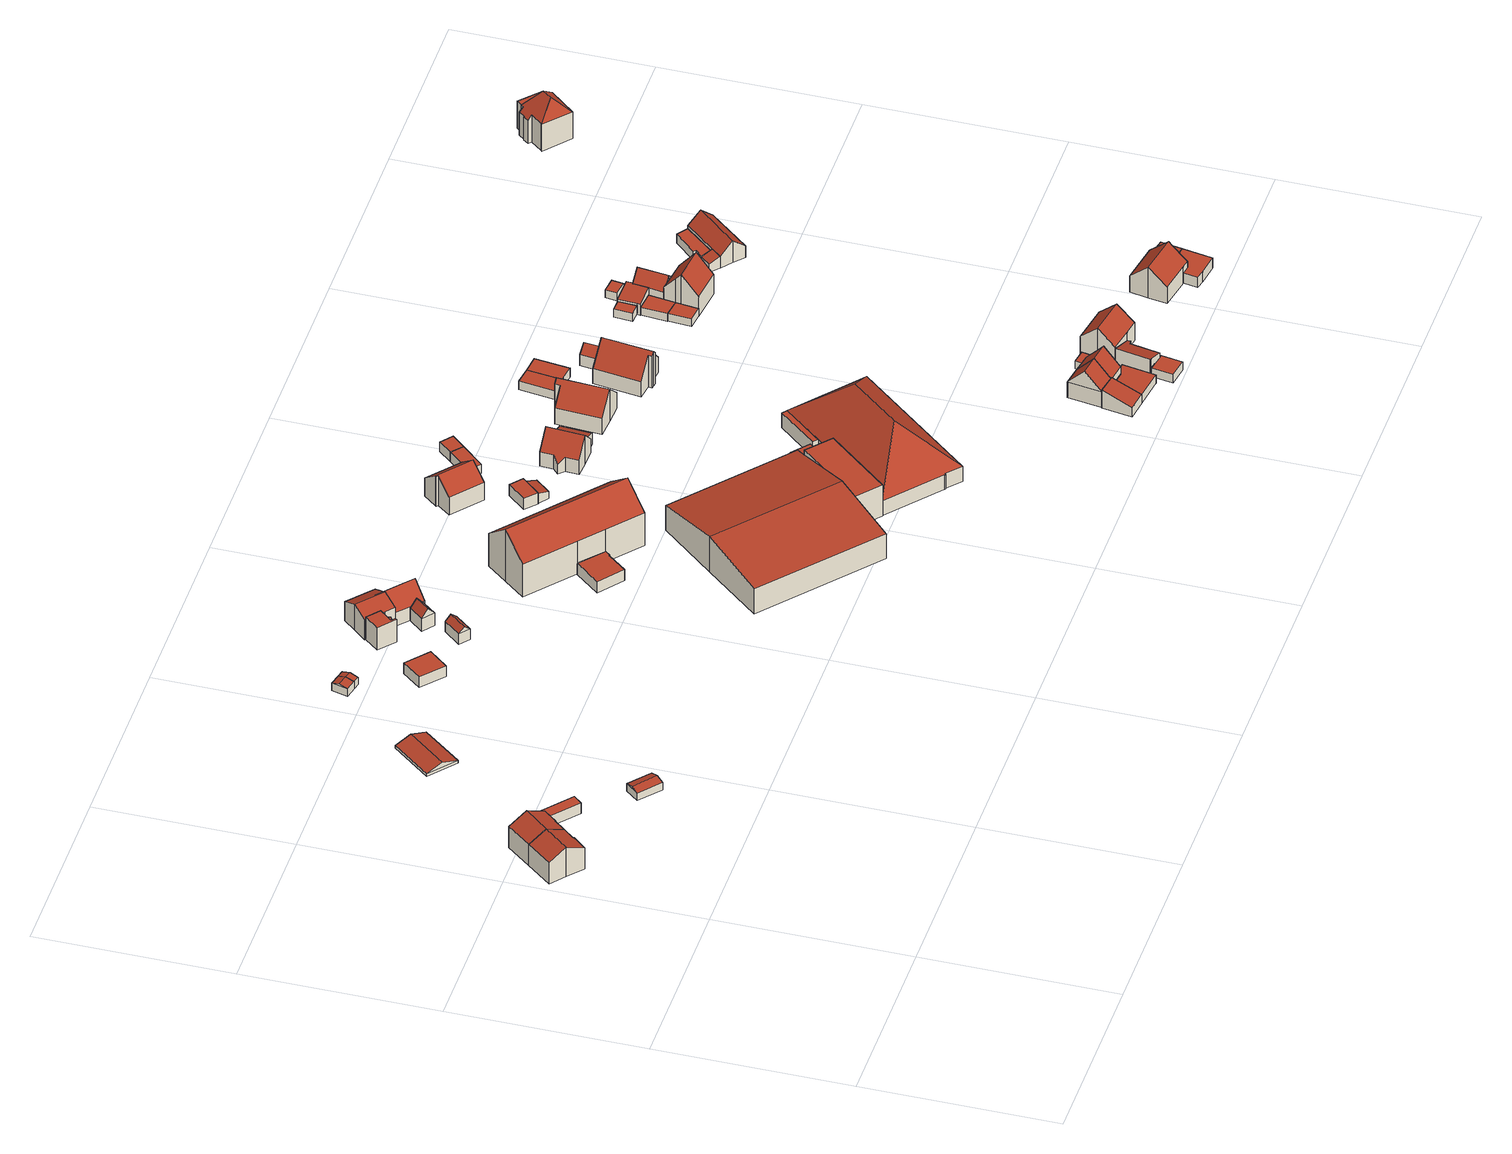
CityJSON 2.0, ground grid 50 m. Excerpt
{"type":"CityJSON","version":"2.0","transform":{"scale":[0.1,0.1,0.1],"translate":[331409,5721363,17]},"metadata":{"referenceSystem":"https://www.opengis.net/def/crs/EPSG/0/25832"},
"CityObjects":{
"building1":{"type":"Building","attributes":{"Geometrietyp2DReferenz":"3000","Gemeindeschluessel":"05170032","function":"31001_1010","roofType":"3100","measuredHeight":8.68},"address":[{"country":"Germany","locality":"Rheinberg","thoroughfareNumber":"332","thoroughfareName":"Weseler Straße"}],"geometry":[{"type":"Solid","lod":"2","boundaries":[[[[0,1,2,3]],[[4,5,1,0]],[[6,7,5,4]],[[8,9,7,6]],[[10,11,9,8]],[[12,13,11,10]],[[14,15,13,12]],[[3,2,15,14]],[[8,6,4,10]],[[0,3,14,12,10,4]],[[1,5,7,9,11,13,15,2]]]],"semantics":{"surfaces":[{"type":"WallSurface"},{"type":"RoofSurface"},{"type":"GroundSurface"}],"values":[[0,0,0,0,0,0,0,0,1,1,2]]}}]},
"building2":{"type":"Building","attributes":{"Geometrietyp2DReferenz":"3000","Gemeindeschluessel":"05170032","function":"31001_1010","roofType":"3100","measuredHeight":8.72},"address":[{"country":"Germany","locality":"Rheinberg","thoroughfareNumber":"334","thoroughfareName":"Weseler Straße"}],"geometry":[{"type":"Solid","lod":"2","boundaries":[[[[10,11,13,12]],[[8,9,11,10]],[[16,17,9,8]],[[18,19,17,16]],[[20,21,19,18]],[[22,23,21,20]],[[24,25,23,22]],[[12,13,25,24]],[[16,8,10,18]],[[12,24,22,20,18,10]],[[11,9,17,19,21,23,25,13]]]],"semantics":{"surfaces":[{"type":"WallSurface"},{"type":"RoofSurface"},{"type":"GroundSurface"}],"values":[[0,0,0,0,0,0,0,0,1,1,2]]}}]},
"building3":{"type":"Building","attributes":{"Geometrietyp2DReferenz":"3000","Gemeindeschluessel":"05170032","function":"31001_2463","roofType":"1000","measuredHeight":3.18},"address":[{"country":"Germany","locality":"Rheinberg","thoroughfareNumber":"334","thoroughfareName":"Weseler Straße"}],"geometry":[{"type":"Solid","lod":"2","boundaries":[[[[26,27,28,29]],[[30,31,27,26]],[[32,33,31,30]],[[29,28,33,32]],[[30,26,29,32]],[[27,31,33,28]]]],"semantics":{"surfaces":[{"type":"WallSurface"},{"type":"RoofSurface"},{"type":"GroundSurface"}],"values":[[0,0,0,0,1,2]]}}]},
"building4":{"type":"Building","attributes":{"Geometrietyp2DReferenz":"3000","Gemeindeschluessel":"05170032","function":"31001_1313","roofType":"3100","measuredHeight":2.82},"address":[{"country":"Germany","locality":"Rheinberg","thoroughfareNumber":"334","thoroughfareName":"Weseler Straße"}],"geometry":[{"type":"Solid","lod":"2","boundaries":[[[[34,35,36,37]],[[38,39,35,34]],[[40,41,39,38]],[[37,36,41,40]],[[34,42,38]],[[40,43,37]],[[37,43,42,34]],[[38,42,43,40]],[[35,39,41,36]]]],"semantics":{"surfaces":[{"type":"WallSurface"},{"type":"RoofSurface"},{"type":"GroundSurface"}],"values":[[0,0,0,0,0,0,1,1,2]]}}]},
"building5":{"type":"Building","attributes":{"Geometrietyp2DReferenz":"3000","Gemeindeschluessel":"05170048","function":"31001_1310","roofType":"3100","measuredHeight":2.13},"address":[{"country":"Germany","locality":"Wesel","thoroughfareNumber":"61","thoroughfareName":"Solvaystraße"}],"geometry":[{"type":"Solid","lod":"2","boundaries":[[[[44,45,46,47]],[[48,49,45,44]],[[50,51,49,48]],[[47,46,51,50]],[[44,52,48]],[[50,53,47]],[[47,53,52,44]],[[48,52,53,50]],[[45,49,51,46]]]],"semantics":{"surfaces":[{"type":"WallSurface"},{"type":"RoofSurface"},{"type":"GroundSurface"}],"values":[[0,0,0,0,0,0,1,1,2]]}}]},
"building6":{"type":"Building","attributes":{"Geometrietyp2DReferenz":"3000","Gemeindeschluessel":"05170048","function":"31001_1313","roofType":"3100","measuredHeight":2.81},"address":[{"country":"Germany","locality":"Wesel","thoroughfareNumber":"2","thoroughfareName":"Fossegatt"}],"geometry":[{"type":"Solid","lod":"2","boundaries":[[[[54,55,56,57]],[[58,59,55,54]],[[60,61,59,58]],[[57,56,61,60]],[[54,62,58]],[[60,63,57]],[[57,63,62,54]],[[58,62,63,60]],[[55,59,61,56]]]],"semantics":{"surfaces":[{"type":"WallSurface"},{"type":"RoofSurface"},{"type":"GroundSurface"}],"values":[[0,0,0,0,0,0,1,1,2]]}}]},
"building7":{"type":"Building","attributes":{"Geometrietyp2DReferenz":"3000","Gemeindeschluessel":"05170048","function":"51009_1610","roofType":"3100","measuredHeight":2.82},"geometry":[{"type":"Solid","lod":"2","boundaries":[[[[57,56,64,65]],[[60,61,56,57]],[[66,67,61,60]],[[65,64,67,66]],[[57,63,60]],[[66,68,65]],[[65,68,63,57]],[[60,63,68,66]],[[56,61,67,64]]]],"semantics":{"surfaces":[{"type":"WallSurface"},{"type":"RoofSurface"},{"type":"GroundSurface"}],"values":[[0,0,0,0,0,0,1,1,2]]}}]},
"building8":{"type":"Building","attributes":{"Geometrietyp2DReferenz":"3000","Gemeindeschluessel":"05170048","function":"31001_2463","roofType":"1000","measuredHeight":3.09},"address":[{"country":"Germany","locality":"Wesel","thoroughfareNumber":"2","thoroughfareName":"Fossegatt"}],"geometry":[{"type":"Solid","lod":"2","boundaries":[[[[69,70,71,72]],[[73,74,70,69]],[[75,76,74,73]],[[72,71,76,75]],[[73,69,72,75]],[[70,74,76,71]]]],"semantics":{"surfaces":[{"type":"WallSurface"},{"type":"RoofSurface"},{"type":"GroundSurface"}],"values":[[0,0,0,0,1,2]]}}]},
"building9":{"type":"Building","attributes":{"Gemeindeschluessel":"05170048","Geometrietyp2DReferenz":"3000","function":"31001_1010"},"address":[{"country":"Germany","locality":"Wesel","thoroughfareNumber":"2","thoroughfareName":"Fossegatt"}],"children":["building9-1","building9-2"]},
"building9-1":{"type":"BuildingPart","attributes":{"roofType":"1000","measuredHeight":6.75},"parents":["building9"],"geometry":[{"type":"MultiSurface","lod":"2","boundaries":[[[77,78,79,80]],[[81,82,78,77]],[[83,84,85,86]],[[80,79,84,83]],[[86,87,81,77,80,83]],[[78,82,88,85,84,79]],[[81,87,89,90,91]],[[91,89,88,82]],[[90,89,91]],[[87,86,92,89]],[[89,92,85,88]]],"semantics":{"surfaces":[{"type":"WallSurface"},{"type":"RoofSurface"},{"type":"GroundSurface"},{"type":"ClosureSurface"}],"values":[0,0,0,0,1,2,0,3,3,0,3]}}]},
"building9-2":{"type":"BuildingPart","attributes":{"roofType":"3100","measuredHeight":5.7},"address":[{"country":"Germany","locality":"Wesel","thoroughfareNumber":"2","thoroughfareName":"Fossegatt"}],"parents":["building9"],"geometry":[{"type":"Solid","lod":"2","boundaries":[[[[93,94,82,91]],[[92,85,94,93]],[[93,95,92]],[[91,90,95,93]],[[92,95,90,89]],[[94,85,88,82]],[[92,89,88,85]],[[89,91,82,88]],[[89,90,91]]]],"semantics":{"surfaces":[{"type":"WallSurface"},{"type":"RoofSurface"},{"type":"GroundSurface"},{"type":"ClosureSurface"}],"values":[[0,0,0,1,1,2,3,3,3]]}}]},
"building10":{"type":"Building","attributes":{"Geometrietyp2DReferenz":"3000","Gemeindeschluessel":"05170048","function":"31001_1313","roofType":"3100","measuredHeight":4.48},"address":[{"country":"Germany","locality":"Wesel","thoroughfareNumber":"4","thoroughfareName":"Fossegatt"}],"geometry":[{"type":"Solid","lod":"2","boundaries":[[[[96,97,98,99]],[[100,101,97,96]],[[102,103,101,100]],[[99,98,103,102]],[[96,104,100]],[[102,105,99]],[[99,105,104,96]],[[100,104,105,102]],[[97,101,103,98]]]],"semantics":{"surfaces":[{"type":"WallSurface"},{"type":"RoofSurface"},{"type":"GroundSurface"}],"values":[[0,0,0,0,0,0,1,1,2]]}}]},
"building11":{"type":"Building","attributes":{"Geometrietyp2DReferenz":"3000","Gemeindeschluessel":"05170048","function":"31001_1010","roofType":"3100","measuredHeight":7.61},"address":[{"country":"Germany","locality":"Wesel","thoroughfareNumber":"2","thoroughfareName":"Fossegatt"}],"geometry":[{"type":"Solid","lod":"2","boundaries":[[[[106,94,107,108]],[[109,82,94,106]],[[110,78,82,109]],[[111,112,78,110]],[[113,114,112,111]],[[115,116,114,113]],[[117,118,116,115]],[[119,120,118,117]],[[121,122,120,119]],[[123,124,122,121]],[[108,107,124,123]],[[111,110,109,106,108,123,121,113]],[[119,117,115,113,121]],[[94,82,78,112,114,116,118,120,122,124,107]]]],"semantics":{"surfaces":[{"type":"WallSurface"},{"type":"RoofSurface"},{"type":"GroundSurface"}],"values":[[0,0,0,0,0,0,0,0,0,0,0,1,1,2]]}}]},
"building12":{"type":"Building","attributes":{"Geometrietyp2DReferenz":"3000","Gemeindeschluessel":"05170048","function":"31001_1010","roofType":"3100","measuredHeight":5.99},"address":[{"country":"Germany","locality":"Wesel","thoroughfareNumber":"4","thoroughfareName":"Fossegatt"}],"geometry":[{"type":"Solid","lod":"2","boundaries":[[[[125,126,127,128]],[[129,130,126,125]],[[131,132,130,129]],[[128,127,132,131]],[[125,133,129]],[[131,134,128]],[[128,134,133,125]],[[129,133,134,131]],[[126,130,132,127]]]],"semantics":{"surfaces":[{"type":"WallSurface"},{"type":"RoofSurface"},{"type":"GroundSurface"}],"values":[[0,0,0,0,0,0,1,1,2]]}}]},
"building13":{"type":"Building","attributes":{"Geometrietyp2DReferenz":"3000","Gemeindeschluessel":"05170048","function":"31001_1010","roofType":"3100","measuredHeight":8},"address":[{"country":"Germany","locality":"Wesel","thoroughfareNumber":"4","thoroughfareName":"Fossegatt"}],"geometry":[{"type":"Solid","lod":"2","boundaries":[[[[135,124,136,137]],[[138,139,124,135]],[[140,120,139,138]],[[141,142,120,140]],[[143,144,142,141]],[[145,146,144,143]],[[147,148,146,145]],[[137,136,148,147]],[[135,137,147,145,143,138]],[[141,140,138,143]],[[124,139,120,142,144,146,148,136]]]],"semantics":{"surfaces":[{"type":"WallSurface"},{"type":"RoofSurface"},{"type":"GroundSurface"}],"values":[[0,0,0,0,0,0,0,0,1,1,2]]}}]},
"building14":{"type":"Building","attributes":{"Geometrietyp2DReferenz":"3000","Gemeindeschluessel":"05170048","function":"31001_1010","roofType":"1000","measuredHeight":3.28},"address":[{"country":"Germany","locality":"Wesel","thoroughfareNumber":"6","thoroughfareName":"Fossegatt"}],"geometry":[{"type":"Solid","lod":"2","boundaries":[[[[149,150,151,152]],[[153,154,150,149]],[[155,156,154,153]],[[157,158,156,155]],[[159,160,158,157]],[[152,151,160,159]],[[157,155,153,149,152,159]],[[150,154,156,158,160,151]]]],"semantics":{"surfaces":[{"type":"WallSurface"},{"type":"RoofSurface"},{"type":"GroundSurface"}],"values":[[0,0,0,0,0,0,1,2]]}}]},
"building15":{"type":"Building","attributes":{"Geometrietyp2DReferenz":"3000","Gemeindeschluessel":"05170048","function":"31001_1010","roofType":"3100","measuredHeight":15.48},"address":[{"country":"Germany","locality":"Wesel","thoroughfareNumber":"6","thoroughfareName":"Fossegatt"}],"geometry":[{"type":"Solid","lod":"2","boundaries":[[[[161,162,163,164]],[[165,166,162,161]],[[167,168,166,165]],[[169,170,168,167]],[[171,172,170,169]],[[173,174,172,171]],[[175,176,174,173]],[[164,163,176,175]],[[161,164,175,173,171,165]],[[169,167,165,171]],[[162,166,168,170,172,174,176,163]]]],"semantics":{"surfaces":[{"type":"WallSurface"},{"type":"RoofSurface"},{"type":"GroundSurface"}],"values":[[0,0,0,0,0,0,0,0,1,1,2]]}}]},
"building16":{"type":"Building","attributes":{"Geometrietyp2DReferenz":"3000","Gemeindeschluessel":"05170048","function":"31001_3210","roofType":"3100","measuredHeight":10.72},"address":[{"country":"Germany","locality":"Wesel","thoroughfareNumber":"74","thoroughfareName":"Venloer Straße"}],"geometry":[{"type":"Solid","lod":"2","boundaries":[[[[177,178,179,180]],[[181,182,178,177]],[[183,184,182,181]],[[185,186,184,183]],[[187,188,186,185]],[[189,190,188,187]],[[191,192,190,189]],[[180,179,192,191]],[[185,183,181,177,187]],[[180,191,189,187,177]],[[178,182,184,186,188,190,192,179]]]],"semantics":{"surfaces":[{"type":"WallSurface"},{"type":"RoofSurface"},{"type":"GroundSurface"}],"values":[[0,0,0,0,0,0,0,0,1,1,2]]}}]},
"building17":{"type":"Building","attributes":{"Geometrietyp2DReferenz":"3000","Gemeindeschluessel":"05170048","function":"51009_1611","roofType":"1000","measuredHeight":3.24},"geometry":[{"type":"Solid","lod":"2","boundaries":[[[[193,194,195,196]],[[197,198,194,193]],[[199,200,198,197]],[[201,202,200,199]],[[196,195,202,201]],[[199,197,193,196,201]],[[194,198,200,202,195]]]],"semantics":{"surfaces":[{"type":"WallSurface"},{"type":"RoofSurface"},{"type":"GroundSurface"}],"values":[[0,0,0,0,0,1,2]]}}]},
"building18":{"type":"Building","attributes":{"Geometrietyp2DReferenz":"3000","Gemeindeschluessel":"05170048","function":"31001_1010","roofType":"3100","measuredHeight":8.91},"address":[{"country":"Germany","locality":"Wesel","thoroughfareNumber":"1","thoroughfareName":"Fossegatt"}],"geometry":[{"type":"Solid","lod":"2","boundaries":[[[[203,204,205,206]],[[207,208,204,203]],[[209,210,208,207]],[[211,212,210,209]],[[213,214,212,211]],[[215,216,214,213]],[[217,218,216,215]],[[206,205,218,217]],[[207,203,206,217,215,209]],[[213,211,209,215]],[[204,208,210,212,214,216,218,205]]]],"semantics":{"surfaces":[{"type":"WallSurface"},{"type":"RoofSurface"},{"type":"GroundSurface"}],"values":[[0,0,0,0,0,0,0,0,1,1,2]]}}]},
"building19":{"type":"Building","attributes":{"Geometrietyp2DReferenz":"3000","Gemeindeschluessel":"05170048","function":"31001_2010","roofType":"1000","measuredHeight":9.28},"address":[{"country":"Germany","locality":"Wesel","thoroughfareNumber":"74","thoroughfareName":"Venloer Straße"}],"geometry":[{"type":"Solid","lod":"2","boundaries":[[[[219,220,186,221]],[[222,223,220,219]],[[224,190,223,222]],[[221,186,190,224]],[[222,219,221,224]],[[220,223,190,186]]]],"semantics":{"surfaces":[{"type":"WallSurface"},{"type":"RoofSurface"},{"type":"GroundSurface"}],"values":[[0,0,0,0,1,2]]}}]},
"building20":{"type":"Building","attributes":{"Geometrietyp2DReferenz":"3000","Gemeindeschluessel":"05170048","function":"51009_1611","roofType":"2100","measuredHeight":3.08},"geometry":[{"type":"Solid","lod":"2","boundaries":[[[[225,226,227,228]],[[229,230,226,225]],[[231,232,230,229]],[[228,227,232,231]],[[229,225,228,231]],[[226,230,232,227]]]],"semantics":{"surfaces":[{"type":"WallSurface"},{"type":"RoofSurface"},{"type":"GroundSurface"}],"values":[[0,0,0,0,1,2]]}}]},
"building21":{"type":"Building","attributes":{"Geometrietyp2DReferenz":"3000","Gemeindeschluessel":"05170048","function":"31001_2463","roofType":"1000","measuredHeight":2.82},"address":[{"country":"Germany","locality":"Wesel","thoroughfareNumber":"1","thoroughfareName":"Fossegatt"}],"geometry":[{"type":"Solid","lod":"2","boundaries":[[[[233,234,235,236]],[[237,238,234,233]],[[239,240,238,237]],[[241,242,240,239]],[[243,244,242,241]],[[236,235,244,243]],[[241,239,237,233,236,243]],[[234,238,240,242,244,235]]]],"semantics":{"surfaces":[{"type":"WallSurface"},{"type":"RoofSurface"},{"type":"GroundSurface"}],"values":[[0,0,0,0,0,0,1,2]]}}]},
"building22":{"type":"Building","attributes":{"Geometrietyp2DReferenz":"3000","Gemeindeschluessel":"05170048","function":"31001_2463","roofType":"1000","measuredHeight":2.83},"address":[{"country":"Germany","locality":"Wesel","thoroughfareNumber":"74","thoroughfareName":"Venloer Straße"}],"geometry":[{"type":"Solid","lod":"2","boundaries":[[[[245,246,247,248]],[[249,250,246,245]],[[251,252,250,249]],[[248,247,252,251]],[[249,245,248,251]],[[246,250,252,247]]]],"semantics":{"surfaces":[{"type":"WallSurface"},{"type":"RoofSurface"},{"type":"GroundSurface"}],"values":[[0,0,0,0,1,2]]}}]},
"building23":{"type":"Building","attributes":{"Geometrietyp2DReferenz":"3000","Gemeindeschluessel":"05170048","function":"31001_1010","roofType":"3100","measuredHeight":8.44},"address":[{"country":"Germany","locality":"Wesel","thoroughfareNumber":"3","thoroughfareName":"Fossegatt"}],"geometry":[{"type":"Solid","lod":"2","boundaries":[[[[253,254,255,256]],[[257,258,254,253]],[[259,260,258,257]],[[261,262,260,259]],[[263,264,262,261]],[[265,266,264,263]],[[267,268,266,265]],[[269,270,268,267]],[[271,272,270,269]],[[273,274,272,271]],[[256,255,274,273]],[[253,256,273,271,269,257]],[[267,265,263,261,259,257,269]],[[254,258,260,262,264,266,268,270,272,274,255]]]],"semantics":{"surfaces":[{"type":"WallSurface"},{"type":"RoofSurface"},{"type":"GroundSurface"}],"values":[[0,0,0,0,0,0,0,0,0,0,0,1,1,2]]}}]},
"building24":{"type":"Building","attributes":{"Geometrietyp2DReferenz":"3000","Gemeindeschluessel":"05170048","function":"51009_1610","roofType":"1000","measuredHeight":2.87},"geometry":[{"type":"Solid","lod":"2","boundaries":[[[[241,242,275,276]],[[239,240,242,241]],[[277,278,240,239]],[[276,275,278,277]],[[239,241,276,277]],[[242,240,278,275]]]],"semantics":{"surfaces":[{"type":"WallSurface"},{"type":"RoofSurface"},{"type":"GroundSurface"}],"values":[[0,0,0,0,1,2]]}}]},
"building25":{"type":"Building","attributes":{"Gemeindeschluessel":"05170048","Geometrietyp2DReferenz":"3000","function":"31001_2010"},"address":[{"country":"Germany","locality":"Wesel","thoroughfareNumber":"74","thoroughfareName":"Venloer Straße"}],"children":["building25-1","building25-2"]},
"building25-1":{"type":"BuildingPart","attributes":{"roofType":"3200","measuredHeight":15.24},"parents":["building25"],"geometry":[{"type":"Solid","lod":"2","boundaries":[[[[279,280,281,282]],[[283,284,280,279]],[[285,286,284,283]],[[287,288,286,285]],[[289,290,288,287]],[[291,292,290,289]],[[293,294,292,291]],[[295,296,294,293]],[[297,298,299,300]],[[282,281,298,297]],[[301,282,297,302]],[[297,300,302]],[[302,300,295,293,291,301]],[[291,289,287,285,283,279,282,301]],[[280,284,286,288,290,292,294,296,299,298,281]],[[300,299,296,295]]]],"semantics":{"surfaces":[{"type":"WallSurface"},{"type":"RoofSurface"},{"type":"GroundSurface"},{"type":"ClosureSurface"}],"values":[[0,0,0,0,0,0,0,0,0,0,1,1,1,1,2,3]]}}]},
"building25-2":{"type":"BuildingPart","attributes":{"roofType":"1000","measuredHeight":4.38},"parents":["building25"],"geometry":[{"type":"Solid","lod":"2","boundaries":[[[[303,304,305,306]],[[300,299,304,303]],[[306,305,296,295]],[[300,303,306,295]],[[304,299,296,305]],[[295,296,299,300]]]],"semantics":{"surfaces":[{"type":"WallSurface"},{"type":"RoofSurface"},{"type":"GroundSurface"},{"type":"ClosureSurface"}],"values":[[0,0,0,1,2,3]]}}]},
"building26":{"type":"Building","attributes":{"Geometrietyp2DReferenz":"3000","Gemeindeschluessel":"05170048","function":"31001_2463","roofType":"2100","measuredHeight":4.68},"address":[{"country":"Germany","locality":"Wesel","thoroughfareNumber":"3","thoroughfareName":"Fossegatt"}],"geometry":[{"type":"Solid","lod":"2","boundaries":[[[[307,308,309,273]],[[310,311,308,307]],[[256,312,311,310]],[[273,309,312,256]],[[310,307,273,256]],[[308,311,312,309]]]],"semantics":{"surfaces":[{"type":"WallSurface"},{"type":"RoofSurface"},{"type":"GroundSurface"}],"values":[[0,0,0,0,1,2]]}}]},
"building27":{"type":"Building","attributes":{"Geometrietyp2DReferenz":"3000","Gemeindeschluessel":"05170048","function":"31001_1010","roofType":"3100","measuredHeight":9.65},"address":[{"country":"Germany","locality":"Wesel","thoroughfareNumber":"3a","thoroughfareName":"Fossegatt"}],"geometry":[{"type":"Solid","lod":"2","boundaries":[[[[313,314,315,316]],[[317,318,314,313]],[[319,320,318,317]],[[321,322,320,319]],[[323,324,322,321]],[[325,326,324,323]],[[327,328,326,325]],[[316,315,328,327]],[[327,325,323,316]],[[321,319,317,313,316,323]],[[314,318,320,322,324,326,328,315]]]],"semantics":{"surfaces":[{"type":"WallSurface"},{"type":"RoofSurface"},{"type":"GroundSurface"}],"values":[[0,0,0,0,0,0,0,0,1,1,2]]}}]},
"building28":{"type":"Building","attributes":{"Geometrietyp2DReferenz":"3000","Gemeindeschluessel":"05170032","function":"31001_1010","roofType":"2100","measuredHeight":5.31},"address":[{"country":"Germany","locality":"Rheinberg","thoroughfareNumber":"371","thoroughfareName":"Weseler Straße"}],"geometry":[{"type":"Solid","lod":"2","boundaries":[[[[329,330,331,332]],[[333,334,330,329]],[[335,336,334,333]],[[332,331,336,335]],[[333,329,332,335]],[[330,334,336,331]]]],"semantics":{"surfaces":[{"type":"WallSurface"},{"type":"RoofSurface"},{"type":"GroundSurface"}],"values":[[0,0,0,0,1,2]]}}]},
"building29":{"type":"Building","attributes":{"Geometrietyp2DReferenz":"3000","Gemeindeschluessel":"05170032","function":"31001_1010","roofType":"3100","measuredHeight":9.26},"address":[{"country":"Germany","locality":"Rheinberg","thoroughfareNumber":"371","thoroughfareName":"Weseler Straße"}],"geometry":[{"type":"Solid","lod":"2","boundaries":[[[[337,338,339,340]],[[341,342,338,337]],[[343,344,342,341]],[[340,339,344,343]],[[337,345,341]],[[343,346,340]],[[340,346,345,337]],[[341,345,346,343]],[[338,342,344,339]]]],"semantics":{"surfaces":[{"type":"WallSurface"},{"type":"RoofSurface"},{"type":"GroundSurface"}],"values":[[0,0,0,0,0,0,1,1,2]]}}]},
"building30":{"type":"Building","attributes":{"Geometrietyp2DReferenz":"3000","Gemeindeschluessel":"05170032","function":"31001_1010","roofType":"1000","measuredHeight":2.49},"address":[{"country":"Germany","locality":"Rheinberg","thoroughfareNumber":"373","thoroughfareName":"Weseler Straße"}],"geometry":[{"type":"Solid","lod":"2","boundaries":[[[[347,348,342,349]],[[350,351,348,347]],[[352,353,351,350]],[[354,355,353,352]],[[356,357,355,354]],[[358,359,357,356]],[[349,342,359,358]],[[356,354,352,350,347,349,358]],[[348,351,353,355,357,359,342]]]],"semantics":{"surfaces":[{"type":"WallSurface"},{"type":"RoofSurface"},{"type":"GroundSurface"}],"values":[[0,0,0,0,0,0,0,1,2]]}}]},
"building31":{"type":"Building","attributes":{"Geometrietyp2DReferenz":"3000","Gemeindeschluessel":"05170048","function":"31001_2463","roofType":"1000","measuredHeight":2.43},"address":[{"country":"Germany","locality":"Wesel","thoroughfareNumber":"3a","thoroughfareName":"Fossegatt"}],"geometry":[{"type":"Solid","lod":"2","boundaries":[[[[360,361,362,363]],[[364,365,361,360]],[[366,367,365,364]],[[363,362,367,366]],[[364,360,363,366]],[[361,365,367,362]]]],"semantics":{"surfaces":[{"type":"WallSurface"},{"type":"RoofSurface"},{"type":"GroundSurface"}],"values":[[0,0,0,0,1,2]]}}]},
"building32":{"type":"Building","attributes":{"Geometrietyp2DReferenz":"3000","Gemeindeschluessel":"05170032","function":"31001_1010","roofType":"3100","measuredHeight":9.16},"address":[{"country":"Germany","locality":"Rheinberg","thoroughfareNumber":"373","thoroughfareName":"Weseler Straße"}],"geometry":[{"type":"Solid","lod":"2","boundaries":[[[[368,369,370,371]],[[372,373,369,368]],[[341,374,373,372]],[[345,375,374,341]],[[337,376,375,345]],[[377,378,376,337]],[[379,380,378,377]],[[381,382,380,379]],[[371,370,382,381]],[[341,372,368,371,345]],[[381,379,377,337,345,371]],[[369,373,374,375,376,378,380,382,370]]]],"semantics":{"surfaces":[{"type":"WallSurface"},{"type":"RoofSurface"},{"type":"GroundSurface"}],"values":[[0,0,0,0,0,0,0,0,0,1,1,2]]}}]},
"building33":{"type":"Building","attributes":{"Geometrietyp2DReferenz":"3000","Gemeindeschluessel":"05170048","function":"31001_1010","roofType":"3100","measuredHeight":10.22},"address":[{"country":"Germany","locality":"Wesel","thoroughfareNumber":"5","thoroughfareName":"Fossegatt"}],"geometry":[{"type":"Solid","lod":"2","boundaries":[[[[383,384,385,386]],[[387,388,384,383]],[[389,390,388,387]],[[391,392,390,389]],[[393,394,392,391]],[[395,396,394,393]],[[397,398,396,395]],[[399,400,398,397]],[[401,402,400,399]],[[403,404,402,401]],[[386,385,404,403]],[[383,386,403,401,399,387]],[[397,395,393,391,389,387,399]],[[384,388,390,392,394,396,398,400,402,404,385]]]],"semantics":{"surfaces":[{"type":"WallSurface"},{"type":"RoofSurface"},{"type":"GroundSurface"}],"values":[[0,0,0,0,0,0,0,0,0,0,0,1,1,2]]}}]},
"building34":{"type":"Building","attributes":{"Geometrietyp2DReferenz":"3000","Gemeindeschluessel":"05170048","function":"31001_2463","roofType":"1000","measuredHeight":2.69},"address":[{"country":"Germany","locality":"Wesel","thoroughfareNumber":"5","thoroughfareName":"Fossegatt"}],"geometry":[{"type":"Solid","lod":"2","boundaries":[[[[405,406,407,364]],[[408,409,406,405]],[[410,411,409,408]],[[366,412,411,410]],[[364,407,412,366]],[[410,408,405,364,366]],[[406,409,411,412,407]]]],"semantics":{"surfaces":[{"type":"WallSurface"},{"type":"RoofSurface"},{"type":"GroundSurface"}],"values":[[0,0,0,0,0,1,2]]}}]},
"building35":{"type":"Building","attributes":{"Geometrietyp2DReferenz":"3000","Gemeindeschluessel":"05170032","function":"31001_2463","roofType":"1000","measuredHeight":2.48},"address":[{"country":"Germany","locality":"Rheinberg","thoroughfareNumber":"375","thoroughfareName":"Weseler Straße"}],"geometry":[{"type":"Solid","lod":"2","boundaries":[[[[413,414,415,416]],[[417,418,414,413]],[[419,420,418,417]],[[416,415,420,419]],[[417,413,416,419]],[[414,418,420,415]]]],"semantics":{"surfaces":[{"type":"WallSurface"},{"type":"RoofSurface"},{"type":"GroundSurface"}],"values":[[0,0,0,0,1,2]]}}]},
"building36":{"type":"Building","attributes":{"Geometrietyp2DReferenz":"3000","Gemeindeschluessel":"05170032","function":"31001_2463","roofType":"1000","measuredHeight":2.27},"address":[{"country":"Germany","locality":"Rheinberg","thoroughfareNumber":"373","thoroughfareName":"Weseler Straße"}],"geometry":[{"type":"Solid","lod":"2","boundaries":[[[[421,422,423,424]],[[425,426,422,421]],[[427,428,426,425]],[[429,430,428,427]],[[431,432,430,429]],[[424,423,432,431]],[[429,427,425,421,424,431]],[[422,426,428,430,432,423]]]],"semantics":{"surfaces":[{"type":"WallSurface"},{"type":"RoofSurface"},{"type":"GroundSurface"}],"values":[[0,0,0,0,0,0,1,2]]}}]},
"building37":{"type":"Building","attributes":{"Geometrietyp2DReferenz":"3000","Gemeindeschluessel":"05170032","function":"31001_2463","roofType":"2100","measuredHeight":5.18},"address":[{"country":"Germany","locality":"Rheinberg","thoroughfareNumber":"375","thoroughfareName":"Weseler Straße"}],"geometry":[{"type":"Solid","lod":"2","boundaries":[[[[433,434,435,436]],[[437,438,434,433]],[[439,440,438,437]],[[441,442,440,439]],[[443,444,442,441]],[[445,446,444,443]],[[447,448,446,445]],[[436,435,448,447]],[[445,443,441,439,437,433,436,447]],[[434,438,440,442,444,446,448,435]]]],"semantics":{"surfaces":[{"type":"WallSurface"},{"type":"RoofSurface"},{"type":"GroundSurface"}],"values":[[0,0,0,0,0,0,0,0,1,2]]}}]},
"building38":{"type":"Building","attributes":{"Geometrietyp2DReferenz":"3000","Gemeindeschluessel":"05170048","function":"31001_1010","roofType":"3100","measuredHeight":5.19},"address":[{"country":"Germany","locality":"Wesel","thoroughfareNumber":"5","thoroughfareName":"Fossegatt"}],"geometry":[{"type":"Solid","lod":"2","boundaries":[[[[449,450,451,452]],[[453,454,450,449]],[[455,456,454,453]],[[452,451,456,455]],[[449,457,453]],[[455,458,452]],[[452,458,457,449]],[[453,457,458,455]],[[450,454,456,451]]]],"semantics":{"surfaces":[{"type":"WallSurface"},{"type":"RoofSurface"},{"type":"GroundSurface"}],"values":[[0,0,0,0,0,0,1,1,2]]}}]},
"building39":{"type":"Building","attributes":{"Geometrietyp2DReferenz":"3000","Gemeindeschluessel":"05170032","function":"31001_1010","roofType":"3100","measuredHeight":9.29},"address":[{"country":"Germany","locality":"Rheinberg","thoroughfareNumber":"375","thoroughfareName":"Weseler Straße"}],"geometry":[{"type":"Solid","lod":"2","boundaries":[[[[459,460,461,462]],[[463,464,460,459]],[[465,466,464,463]],[[467,468,466,465]],[[469,470,468,467]],[[471,472,470,469]],[[462,461,472,471]],[[462,471,469,467,459]],[[465,463,459,467]],[[460,464,466,468,470,472,461]]]],"semantics":{"surfaces":[{"type":"WallSurface"},{"type":"RoofSurface"},{"type":"GroundSurface"}],"values":[[0,0,0,0,0,0,0,1,1,2]]}}]},
"building40":{"type":"Building","attributes":{"Geometrietyp2DReferenz":"3000","Gemeindeschluessel":"05170048","function":"31001_2463","roofType":"1000","measuredHeight":2.23},"address":[{"country":"Germany","locality":"Wesel","thoroughfareNumber":"7","thoroughfareName":"Fossegatt"}],"geometry":[{"type":"Solid","lod":"2","boundaries":[[[[473,474,475,476]],[[477,478,474,473]],[[479,480,478,477]],[[476,475,480,479]],[[477,473,476,479]],[[474,478,480,475]]]],"semantics":{"surfaces":[{"type":"WallSurface"},{"type":"RoofSurface"},{"type":"GroundSurface"}],"values":[[0,0,0,0,1,2]]}}]},
"building41":{"type":"Building","attributes":{"Geometrietyp2DReferenz":"3000","Gemeindeschluessel":"05170048","function":"31001_2723","roofType":"1000","measuredHeight":2.39},"address":[{"country":"Germany","locality":"Wesel","thoroughfareNumber":"5","thoroughfareName":"Fossegatt"}],"geometry":[{"type":"Solid","lod":"2","boundaries":[[[[481,482,483,484]],[[485,486,482,481]],[[487,488,486,485]],[[484,483,488,487]],[[485,481,484,487]],[[482,486,488,483]]]],"semantics":{"surfaces":[{"type":"WallSurface"},{"type":"RoofSurface"},{"type":"GroundSurface"}],"values":[[0,0,0,0,1,2]]}}]},
"building42":{"type":"Building","attributes":{"Geometrietyp2DReferenz":"3000","Gemeindeschluessel":"05170048","function":"31001_1010","roofType":"1000","measuredHeight":2.34},"address":[{"country":"Germany","locality":"Wesel","thoroughfareNumber":"7","thoroughfareName":"Fossegatt"}],"geometry":[{"type":"Solid","lod":"2","boundaries":[[[[489,490,491,492]],[[476,493,490,489]],[[479,494,493,476]],[[492,491,494,479]],[[476,489,492,479]],[[490,493,494,491]]]],"semantics":{"surfaces":[{"type":"WallSurface"},{"type":"RoofSurface"},{"type":"GroundSurface"}],"values":[[0,0,0,0,1,2]]}}]},
"building43":{"type":"Building","attributes":{"Geometrietyp2DReferenz":"3000","Gemeindeschluessel":"05170048","function":"31001_2463","roofType":"2100","measuredHeight":4.6},"address":[{"country":"Germany","locality":"Wesel","thoroughfareNumber":"7","thoroughfareName":"Fossegatt"}],"geometry":[{"type":"Solid","lod":"2","boundaries":[[[[495,496,497,498]],[[499,500,496,495]],[[501,502,500,499]],[[503,504,502,501]],[[505,506,504,503]],[[507,508,506,505]],[[509,510,508,507]],[[498,497,510,509]],[[507,505,503,501,499,495,498,509]],[[496,500,502,504,506,508,510,497]]]],"semantics":{"surfaces":[{"type":"WallSurface"},{"type":"RoofSurface"},{"type":"GroundSurface"}],"values":[[0,0,0,0,0,0,0,0,1,2]]}}]},
"building44":{"type":"Building","attributes":{"Gemeindeschluessel":"05170048","Geometrietyp2DReferenz":"3000","function":"31001_1010"},"address":[{"country":"Germany","locality":"Wesel","thoroughfareNumber":"7","thoroughfareName":"Fossegatt"}],"children":["building44-1","building44-2"]},
"building44-1":{"type":"BuildingPart","attributes":{"roofType":"3100","measuredHeight":11.13},"parents":["building44"],"geometry":[{"type":"MultiSurface","lod":"2","boundaries":[[[511,512,513,514]],[[515,516,512,511]],[[517,518,516,515]],[[519,520,521,522]],[[523,524,520,519]],[[525,526,524,523]],[[514,513,526,525]],[[519,522,517,515,511,523]],[[514,525,523,511]],[[512,516,518,521,520,524,526,513]],[[522,527,528]],[[517,529,530]],[[530,529,531,532,518]],[[531,528,527,521,532]]],"semantics":{"surfaces":[{"type":"WallSurface"},{"type":"RoofSurface"},{"type":"GroundSurface"},{"type":"ClosureSurface"}],"values":[0,0,0,0,0,0,0,1,1,2,0,0,3,3]}}]},
"building44-2":{"type":"BuildingPart","attributes":{"roofType":"3100","measuredHeight":7.29},"parents":["building44"],"geometry":[{"type":"MultiSurface","lod":"2","boundaries":[[[533,497,518,530]],[[534,510,497,533]],[[507,508,510,534]],[[535,536,508,507]],[[537,538,536,535]],[[527,521,538,537]],[[507,534,533,530,539,535]],[[527,537,535,539]],[[518,497,510,508,536,538,521,532]],[[539,529,531]],[[531,529,530,518,532]],[[539,531,528]],[[521,527,528,531,532]]],"semantics":{"surfaces":[{"type":"WallSurface"},{"type":"RoofSurface"},{"type":"GroundSurface"},{"type":"ClosureSurface"}],"values":[0,0,0,0,0,0,1,1,2,0,3,0,3]}}]},
"building45":{"type":"Building","attributes":{"Geometrietyp2DReferenz":"3000","Gemeindeschluessel":"05170048","function":"31001_2723","roofType":"1000","measuredHeight":2.27},"address":[{"country":"Germany","locality":"Wesel","thoroughfareNumber":"7","thoroughfareName":"Fossegatt"}],"geometry":[{"type":"Solid","lod":"2","boundaries":[[[[540,541,542,543]],[[544,545,541,540]],[[546,547,545,544]],[[543,542,547,546]],[[544,540,543,546]],[[541,545,547,542]]]],"semantics":{"surfaces":[{"type":"WallSurface"},{"type":"RoofSurface"},{"type":"GroundSurface"}],"values":[[0,0,0,0,1,2]]}}]},
"building46":{"type":"Building","attributes":{"Geometrietyp2DReferenz":"3000","Gemeindeschluessel":"05170032","function":"31001_1010","roofType":"3100","measuredHeight":9.05},"address":[{"country":"Germany","locality":"Rheinberg","thoroughfareNumber":"377","thoroughfareName":"Weseler Straße"}],"geometry":[{"type":"Solid","lod":"2","boundaries":[[[[548,549,550,551]],[[552,553,549,548]],[[554,555,553,552]],[[556,557,555,554]],[[558,559,557,556]],[[560,561,559,558]],[[562,563,561,560]],[[551,550,563,562]],[[551,562,560,558,556,548]],[[554,552,548,556]],[[549,553,555,557,559,561,563,550]]]],"semantics":{"surfaces":[{"type":"WallSurface"},{"type":"RoofSurface"},{"type":"GroundSurface"}],"values":[[0,0,0,0,0,0,0,0,1,1,2]]}}]},
"building47":{"type":"Building","attributes":{"Geometrietyp2DReferenz":"3000","Gemeindeschluessel":"05170032","function":"31001_2723","roofType":"1000","measuredHeight":3.01},"address":[{"country":"Germany","locality":"Rheinberg","thoroughfareNumber":"377","thoroughfareName":"Weseler Straße"}],"geometry":[{"type":"Solid","lod":"2","boundaries":[[[[564,565,566,567]],[[568,569,565,564]],[[570,571,569,568]],[[572,573,571,570]],[[574,575,573,572]],[[576,577,575,574]],[[567,566,577,576]],[[574,572,570,568,564,567,576]],[[565,569,571,573,575,577,566]]]],"semantics":{"surfaces":[{"type":"WallSurface"},{"type":"RoofSurface"},{"type":"GroundSurface"}],"values":[[0,0,0,0,0,0,0,1,2]]}}]},
"building48":{"type":"Building","attributes":{"Geometrietyp2DReferenz":"3000","Gemeindeschluessel":"05170048","function":"31001_2723","roofType":"2100","measuredHeight":3.41},"address":[{"country":"Germany","locality":"Wesel","thoroughfareNumber":"72","thoroughfareName":"Venloer Straße"}],"geometry":[{"type":"Solid","lod":"2","boundaries":[[[[578,579,580,581]],[[582,583,579,578]],[[584,585,583,582]],[[581,580,585,584]],[[582,578,581,584]],[[579,583,585,580]]]],"semantics":{"surfaces":[{"type":"WallSurface"},{"type":"RoofSurface"},{"type":"GroundSurface"}],"values":[[0,0,0,0,1,2]]}}]},
"building49":{"type":"Building","attributes":{"Geometrietyp2DReferenz":"3000","Gemeindeschluessel":"05170032","function":"31001_2723","roofType":"1000","measuredHeight":2.95},"address":[{"country":"Germany","locality":"Rheinberg","thoroughfareNumber":"377","thoroughfareName":"Weseler Straße"}],"geometry":[{"type":"Solid","lod":"2","boundaries":[[[[586,587,588,589]],[[568,569,587,586]],[[564,565,569,568]],[[589,588,565,564]],[[568,586,589,564]],[[587,569,565,588]]]],"semantics":{"surfaces":[{"type":"WallSurface"},{"type":"RoofSurface"},{"type":"GroundSurface"}],"values":[[0,0,0,0,1,2]]}}]},
"building50":{"type":"Building","attributes":{"Geometrietyp2DReferenz":"3000","Gemeindeschluessel":"05170048","function":"51009_1610","roofType":"1000","measuredHeight":2.62},"geometry":[{"type":"Solid","lod":"2","boundaries":[[[[590,591,592,593]],[[594,595,591,590]],[[596,597,595,594]],[[598,599,597,596]],[[600,601,599,598]],[[593,592,601,600]],[[598,596,594,590,593,600]],[[591,595,597,599,601,592]]]],"semantics":{"surfaces":[{"type":"WallSurface"},{"type":"RoofSurface"},{"type":"GroundSurface"}],"values":[[0,0,0,0,0,0,1,2]]}}]},
"building51":{"type":"Building","attributes":{"Geometrietyp2DReferenz":"3000","Gemeindeschluessel":"05170048","function":"31001_1010","roofType":"3100","measuredHeight":6.46},"address":[{"country":"Germany","locality":"Wesel","thoroughfareNumber":"72","thoroughfareName":"Venloer Straße"}],"geometry":[{"type":"Solid","lod":"2","boundaries":[[[[602,603,604,605]],[[581,580,603,602]],[[584,585,580,581]],[[606,607,585,584]],[[608,609,607,606]],[[610,611,609,608]],[[612,613,611,610]],[[605,604,613,612]],[[606,584,581,602,605,608]],[[612,610,608,605]],[[603,580,585,607,609,611,613,604]]]],"semantics":{"surfaces":[{"type":"WallSurface"},{"type":"RoofSurface"},{"type":"GroundSurface"}],"values":[[0,0,0,0,0,0,0,0,1,1,2]]}}]},
"building52":{"type":"Building","attributes":{"Gemeindeschluessel":"05170048","Geometrietyp2DReferenz":"3000","function":"31001_1010"},"address":[{"country":"Germany","locality":"Wesel","thoroughfareNumber":"70","thoroughfareName":"Venloer Straße"}],"children":["building52-1","building52-2"]},
"building52-1":{"type":"BuildingPart","attributes":{"roofType":"3200","measuredHeight":12.14},"parents":["building52"],"geometry":[{"type":"Solid","lod":"2","boundaries":[[[[614,615,616,617]],[[618,619,615,614]],[[620,621,619,618]],[[622,623,621,620]],[[624,625,623,622]],[[626,627,625,624]],[[628,629,627,626]],[[630,631,629,628]],[[632,633,631,630]],[[634,633,632]],[[635,636,637,638]],[[617,616,636,635]],[[639,617,635,640]],[[635,638,634,640]],[[640,634,632,630,628,626,624,622,620,618,614,639]],[[614,617,639]],[[615,619,621,623,625,627,629,631,633,637,636,616]],[[638,637,633,634]]]],"semantics":{"surfaces":[{"type":"WallSurface"},{"type":"RoofSurface"},{"type":"GroundSurface"},{"type":"ClosureSurface"}],"values":[[0,0,0,0,0,0,0,0,0,0,0,0,1,1,1,1,2,3]]}}]},
"building52-2":{"type":"BuildingPart","attributes":{"roofType":"1000","measuredHeight":7.91},"parents":["building52"],"geometry":[{"type":"Solid","lod":"2","boundaries":[[[[641,642,633,634]],[[643,644,642,641]],[[638,637,644,643]],[[643,641,634,638]],[[642,644,637,633]],[[634,633,637,638]]]],"semantics":{"surfaces":[{"type":"WallSurface"},{"type":"RoofSurface"},{"type":"GroundSurface"},{"type":"ClosureSurface"}],"values":[[0,0,0,1,2,3]]}}]}
},
"vertices":[
[82,826,87],[82,826,25],[112,861,25],[112,861,87],[42,859,112],[42,859,25],[4,890,88],[4,890,25],[57,955,88],[57,955,25],[95,923,112],[95,923,25],[134,891,88],[134,891,25],[110,863,88],[110,863,25],
[109,1018,88],[109,1018,25],[148,986,112],[148,986,25],[187,953,88],[187,953,25],[158,918,88],[158,918,25],[156,919,89],[156,919,25],
[281,893,53],[281,893,21],[300,915,21],[300,915,53],[194,965,53],[194,965,21],[213,987,53],[213,987,21],
[448,770,41],[448,770,19],[394,815,19],[394,815,41],[421,736,41],[421,736,19],[366,781,41],[366,781,19],[435,753,47],[380,798,47],
[389,1374,33],[389,1374,26],[308,1274,26],[308,1274,33],[457,1319,33],[457,1319,26],[376,1218,33],[376,1218,26],[423,1346,47],[342,1246,47],
[543,1534,47],[543,1534,25],[573,1527,25],[573,1527,47],[553,1575,47],[553,1575,25],[583,1568,47],[583,1568,25],[548,1555,53],[578,1548,53],
[591,1522,25],[591,1522,47],[601,1564,47],[601,1564,25],[596,1543,53],
[718,1383,57],[718,1383,26],[660,1432,26],[660,1432,57],[676,1333,57],[676,1333,26],[619,1382,57],[619,1382,26],
[750,1550,98],[750,1550,31],[719,1513,31],[719,1513,98],[782,1523,98],[782,1523,31],[761,1478,98],[761,1478,31],[764,1482,31],[764,1482,98],[754,1490,98],[754,1490,31],[754,1490,73],[768,1506,88],[782,1523,73],[764,1482,73],
[792,1515,73],[792,1515,31],[778,1498,88],
[823,1318,57],[823,1318,26],[860,1361,26],[860,1361,57],[798,1339,57],[798,1339,26],[835,1382,57],[835,1382,26],[811,1328,71],[847,1372,71],
[792,1515,88],[814,1497,31],[814,1497,88],[782,1523,88],[750,1550,88],[748,1552,88],[748,1552,31],[776,1584,107],[776,1584,31],[803,1616,88],[803,1616,31],[867,1561,88],[867,1561,31],[866,1560,89],[866,1560,31],[841,1529,107],[841,1529,31],[815,1498,89],[815,1498,31],
[845,1410,67],[845,1410,30],[875,1446,30],[875,1446,67],[816,1434,67],[816,1434,30],[847,1470,67],[847,1470,30],[831,1422,90],[861,1458,90],
[815,1498,71],[847,1470,31],[847,1470,71],[840,1529,111],[840,1529,31],[866,1560,71],[930,1506,71],[930,1506,31],[904,1475,111],[904,1475,31],[877,1444,71],[877,1444,31],[875,1446,71],[875,1446,31],
[1195,1088,42],[1195,1088,9],[1206,1101,9],[1206,1101,42],[1193,1089,42],[1193,1089,9],[1153,1040,42],[1153,1040,9],[1092,1088,42],[1092,1088,9],[1145,1152,42],[1145,1152,9],
[1027,1250,107],[1027,1250,10],[1145,1152,10],[1145,1152,107],[1072,1304,165],[1072,1304,10],[1117,1358,107],[1117,1358,10],[1380,1139,107],[1380,1139,10],[1335,1085,165],[1335,1085,10],[1290,1031,107],[1290,1031,10],[1206,1101,107],[1206,1101,10],
[1231,856,122],[1231,856,15],[1111,714,15],[1111,714,89],[1352,998,89],[1352,998,15],[1635,761,89],[1635,761,15],[1616,739,94],[1616,739,15],[1514,618,122],[1514,618,15],[1481,579,113],[1481,579,15],[1393,476,89],[1393,476,15],
[1356,1378,63],[1356,1378,30],[1316,1331,30],[1316,1331,63],[1387,1353,63],[1387,1353,30],[1381,1346,63],[1381,1346,30],[1345,1305,63],[1345,1305,30],
[1271,1525,122],[1271,1525,34],[1243,1491,34],[1243,1491,87],[1266,1529,122],[1266,1529,34],[1267,1530,123],[1267,1530,34],[1296,1565,87],[1296,1565,34],[1377,1498,87],[1377,1498,34],[1348,1463,123],[1348,1463,34],[1319,1428,87],[1319,1428,34],
[1677,687,108],[1677,687,15],[1616,739,108],[1542,528,108],[1542,528,15],[1481,579,108],
[1345,1305,61],[1345,1305,31],[1370,1286,31],[1370,1286,52],[1381,1346,61],[1381,1346,31],[1403,1325,52],[1403,1325,31],
[1388,1489,58],[1388,1489,30],[1387,1488,30],[1387,1488,58],[1389,1488,58],[1389,1488,30],[1439,1545,58],[1439,1545,30],[1468,1521,58],[1468,1521,30],[1416,1463,58],[1416,1463,30],
[1704,750,56],[1704,750,28],[1660,786,28],[1660,786,56],[1668,707,56],[1668,707,28],[1624,743,56],[1624,743,28],
[1552,1237,79],[1552,1237,37],[1553,1246,37],[1553,1246,79],[1510,1239,122],[1510,1239,37],[1468,1241,79],[1468,1241,37],[1470,1275,79],[1470,1275,37],[1456,1290,64],[1456,1290,37],[1471,1304,79],[1471,1304,37],[1473,1338,79],[1473,1338,37],[1516,1336,122],[1516,1336,37],[1558,1334,79],[1558,1334,37],[1558,1326,79],[1558,1326,37],
[1498,1555,30],[1498,1555,58],[1468,1579,58],[1468,1579,30],
[1679,416,61],[1679,416,17],[1716,384,17],[1716,384,61],[1677,414,59],[1677,414,17],[1675,416,59],[1675,416,17],[1675,417,60],[1675,417,17],[1542,528,61],[1542,528,17],[1543,529,61],[1543,529,17],[1677,687,61],[1677,687,17],[1718,735,61],[1718,735,17],[1974,691,61],[1974,691,17],[1802,834,17],[1802,834,61],[1706,547,169],[1812,672,169],
[1790,844,61],[1790,844,17],[1706,745,17],[1706,745,61],
[1593,1324,67],[1593,1324,33],[1558,1326,33],[1588,1244,67],[1588,1244,33],[1553,1246,33],
[1634,1233,78],[1634,1233,30],[1685,1230,30],[1685,1230,126],[1640,1350,78],[1640,1350,30],[1680,1348,115],[1680,1348,30],[1681,1362,116],[1681,1362,30],[1692,1361,126],[1692,1361,30],[1742,1358,78],[1742,1358,30],[1736,1228,78],[1736,1228,30],
[2102,63,50],[2102,63,22],[2113,139,22],[2113,139,75],[2049,71,49],[2049,71,22],[2061,148,75],[2061,148,22],
[2126,227,69],[2126,227,23],[2075,235,23],[2075,235,69],[2113,139,69],[2113,139,23],[2061,148,69],[2061,148,23],[2120,183,116],[2068,191,116],
[2163,131,48],[2163,131,23],[2113,139,48],[2165,143,48],[2165,143,23],[2198,138,48],[2198,138,23],[2183,51,48],[2183,51,23],[2181,52,48],[2181,52,23],[2102,63,48],[2102,63,23],
[1744,1467,52],[1744,1467,27],[1732,1377,27],[1732,1377,52],[1789,1461,52],[1789,1461,27],[1778,1371,52],[1778,1371,27],
[2165,143,82],[2165,143,24],[2170,175,24],[2170,175,116],[2163,131,69],[2163,131,24],[2113,139,24],[2120,183,24],[2126,227,24],[2175,219,69],[2175,219,24],[2177,218,69],[2177,218,24],[2170,179,111],[2170,179,24],
[1811,1307,73],[1811,1307,28],[1795,1185,28],[1795,1185,73],[1860,1301,130],[1860,1301,28],[1863,1301,127],[1863,1301,28],[1909,1295,73],[1909,1295,28],[1894,1173,73],[1894,1173,28],[1852,1178,121],[1852,1178,28],[1851,1168,121],[1851,1168,28],[1843,1169,130],[1843,1169,28],[1835,1170,121],[1835,1170,28],[1836,1180,121],[1836,1180,28],
[1834,1456,52],[1834,1456,25],[1789,1461,25],[1823,1366,52],[1823,1366,25],[1783,1371,52],[1783,1371,25],[1778,1371,25],
[2258,61,46],[2258,61,21],[2206,70,21],[2206,70,46],[2249,6,46],[2249,6,21],[2198,14,46],[2198,14,21],
[2175,219,48],[2175,219,25],[2177,218,25],[2177,218,48],[2180,247,48],[2180,247,25],[2216,241,48],[2216,241,25],[2204,174,48],[2204,174,25],[2170,179,48],[2170,179,25],
[2249,62,60],[2249,62,24],[2263,138,24],[2263,138,60],[2206,70,74],[2206,70,24],[2201,71,76],[2201,71,24],[2217,160,76],[2217,160,24],[2279,149,55],[2279,149,24],[2278,140,55],[2278,140,24],[2275,140,56],[2275,140,24],
[1909,1295,58],[1909,1295,26],[1916,1350,26],[1916,1350,58],[1863,1301,58],[1863,1301,26],[1870,1356,58],[1870,1356,26],[1886,1298,78],[1893,1353,78],
[2225,205,119],[2225,205,26],[2217,160,26],[2217,160,79],[2233,250,79],[2233,250,26],[2333,233,79],[2333,233,26],[2325,188,119],[2325,188,26],[2318,142,79],[2318,142,26],[2279,149,79],[2279,149,26],
[2128,1143,44],[2128,1143,22],[2135,1201,22],[2135,1201,44],[2086,1148,44],[2086,1148,22],[2090,1207,44],[2090,1207,22],
[2069,1332,46],[2069,1332,22],[2066,1285,22],[2066,1285,46],[2099,1330,46],[2099,1330,22],[2096,1283,46],[2096,1283,22],
[2144,1269,44],[2144,1269,21],[2095,1274,21],[2095,1274,44],[2135,1201,21],[2090,1207,21],
[2095,1274,52],[2095,1274,20],[2144,1269,20],[2144,1269,66],[2096,1283,52],[2096,1283,20],[2099,1330,51],[2099,1330,20],[2099,1332,51],[2099,1332,20],[2152,1325,66],[2152,1325,20],[2151,1309,66],[2151,1309,20],[2149,1309,66],[2149,1309,20],
[2133,1187,131],[2133,1187,20],[2128,1143,20],[2128,1143,78],[2135,1201,114],[2135,1201,20],[2139,1231,78],[2139,1231,20],[2229,1219,78],[2229,1219,20],[2196,1223,20],[2196,1223,78],[2223,1176,131],[2223,1176,20],[2218,1132,78],[2218,1132,20],[2196,1223,64],[2182,1225,78],[2154,1229,78],[2139,1231,64],[2168,1227,78],[2168,1227,20],
[2144,1269,64],[2149,1309,64],[2177,1306,93],[2177,1306,20],[2205,1303,64],[2205,1303,20],[2168,1227,93],
[2175,1367,42],[2175,1367,19],[2136,1372,19],[2136,1372,42],[2171,1337,42],[2171,1337,19],[2133,1341,42],[2133,1341,19],
[2481,157,114],[2481,157,24],[2472,109,24],[2472,109,72],[2490,204,72],[2490,204,24],[2595,186,72],[2595,186,24],[2587,138,114],[2587,138,24],[2585,130,107],[2585,130,24],[2578,90,72],[2578,90,24],[2555,94,72],[2555,94,24],
[2585,130,55],[2585,130,25],[2578,90,25],[2578,90,55],[2641,121,55],[2641,121,25],[2628,44,55],[2628,44,25],[2571,51,55],[2571,51,25],[2548,56,55],[2548,56,25],[2555,94,55],[2555,94,25],
[2284,1162,50],[2284,1162,27],[2307,1143,27],[2307,1143,61],[2307,1188,51],[2307,1188,27],[2329,1168,61],[2329,1168,27],
[2651,176,55],[2651,176,25],[2595,186,25],[2595,186,55],
[2396,1247,52],[2396,1247,26],[2369,1266,26],[2369,1266,52],[2329,1168,52],[2329,1168,26],[2307,1188,52],[2307,1188,26],[2324,1206,52],[2324,1206,26],[2319,1211,52],[2319,1211,26],
[2307,1142,61],[2307,1142,27],[2334,1120,27],[2334,1120,92],[2396,1247,61],[2396,1247,27],[2423,1224,92],[2423,1224,27],[2450,1202,61],[2450,1202,27],[2361,1097,61],[2361,1097,27],
[2614,1663,101],[2614,1663,21],[2679,1607,21],[2679,1607,101],[2616,1665,100],[2616,1665,21],[2641,1695,101],[2641,1695,21],[2632,1702,89],[2632,1702,21],[2643,1716,89],[2643,1716,21],[2644,1715,90],[2644,1715,21],[2657,1730,90],[2657,1730,21],[2665,1723,100],[2665,1723,21],[2670,1730,100],[2670,1730,21],[2670,1730,101],[2735,1673,101],[2735,1673,21],[2724,1683,21],[2724,1683,101],[2665,1657,143],[2685,1680,143],
[2681,1742,101],[2681,1742,21],[2735,1695,101],[2735,1695,21]
]}
